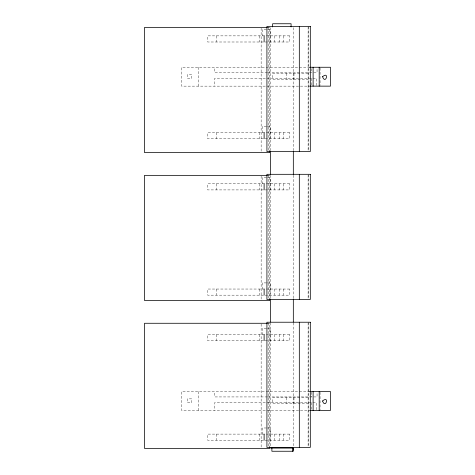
<?xml version="1.0" encoding="UTF-8"?>
<svg xmlns="http://www.w3.org/2000/svg" width="475" height="475" viewBox="0 0 475 475"><rect width="100%" height="100%" fill="white"/><g stroke="black" fill="none" stroke-linecap="round" stroke-linejoin="round"><path stroke-width="0.36" stroke-dasharray="2.38 1.78" d="M267.461 27.437L269.681 27.437L269.681 151.115M266.487 29.741L262.206 29.741L262.206 35.868M267.532 29.741L270.34 29.741L270.34 35.868M310.062 67.26L181.545 67.26L181.545 86.141L309.415 86.141M267.389 72.651L214.759 72.651L214.759 67.26M267.953 72.651L317.051 72.651L317.051 68.608M308.15 73.376L272.692 73.376L272.692 79.248L308.15 79.248M266.487 126.457L262.206 126.457L262.206 132.584M267.532 126.457L270.34 126.457L270.34 132.584M267.461 175.352L269.681 175.352L269.681 299.03M266.487 177.662L262.206 177.662L262.206 183.783M267.532 177.662L270.34 177.662L270.34 183.783M266.487 282.91L262.206 282.91L262.206 289.038M267.532 282.91L270.34 282.91L270.34 289.038M267.461 323.273L269.681 323.273L269.681 446.951M266.487 328.421L262.206 328.421L262.206 334.548M267.532 328.421L270.34 328.421L270.34 334.548M310.062 391.543L181.545 391.543L181.545 410.418L309.415 410.418M267.389 396.934L214.759 396.934L214.759 391.543M267.953 396.934L317.051 396.934L317.051 392.213M308.15 397.658L272.692 397.658L272.692 403.53L308.15 403.53M266.487 427.981L262.206 427.981L262.206 434.108M267.532 427.981L270.34 427.981L270.34 434.108M320.061 67.984L320.061 85.411M320.061 392.267L320.061 409.693M316.611 85.441L316.611 78.434L214.522 78.434L214.522 86.141M316.611 409.717L316.611 402.717L214.522 402.717L214.522 410.418M311.606 78.434L311.606 85.441M311.606 402.717L311.606 409.717M311.541 68.608L311.541 72.651M311.541 392.213L311.541 396.934M308.204 26.392L308.204 150.812M308.204 174.313L308.204 298.733M308.204 322.228L308.204 446.648M308.103 27.134L308.103 150.812M308.103 175.049L308.103 298.733M308.103 322.97L308.103 446.648M293.983 73.376L293.983 79.248M293.983 397.658L293.983 403.53M293.324 27.657L293.324 150.747M293.324 175.216L293.324 298.3M293.324 322.774L293.324 446.601M286.223 73.376L286.223 79.248M286.223 397.658L286.223 403.53M283.611 35.868L283.611 41.996M283.611 132.584L283.611 138.712M283.611 183.783L283.611 189.911M283.611 289.038L283.611 295.159M283.611 334.548L283.611 340.676M283.611 434.108L283.611 440.236M279.359 35.868L279.359 41.996M279.359 132.584L279.359 138.712M279.359 183.783L279.359 189.911M279.359 289.038L279.359 295.159M279.359 334.548L279.359 340.676M279.359 434.108L279.359 440.236M274.413 35.868L274.413 41.996M274.413 132.584L274.413 138.712M274.413 183.783L274.413 189.911M274.413 289.038L274.413 295.159M274.413 334.548L274.413 340.676M274.413 434.108L274.413 440.236M270.566 27.657L270.566 150.747M270.566 175.216L270.566 298.3M270.566 322.774L270.566 446.601M270.097 35.868L270.097 41.996M270.097 132.584L270.097 138.712M270.097 183.783L270.097 189.911M270.097 289.038L270.097 295.159M270.097 334.548L270.097 340.676M270.097 434.108L270.097 440.236M268.517 27.134L268.517 150.812M268.517 175.049L268.517 298.733M268.517 322.97L268.517 446.648M261.143 28.173L261.143 151.857M261.143 176.094L261.143 299.772M261.143 324.009L261.143 447.693M259.748 35.868L259.748 41.996M259.748 132.584L259.748 138.712M259.748 183.783L259.748 189.911M259.748 289.038L259.748 295.159M259.748 334.548L259.748 340.676M259.748 434.108L259.748 440.236M216.374 35.868L216.374 41.996M216.374 132.584L216.374 138.712M216.374 183.783L216.374 189.911M216.374 289.038L216.374 295.159M216.374 334.548L216.374 340.676M216.374 434.108L216.374 440.236M198.479 67.26L198.479 86.141M198.479 391.543L198.479 410.418M289.59 35.868L207.646 35.868L207.646 41.996L289.59 41.996L289.59 35.868M191.68 74.581L187.34 74.581L187.34 78.434L191.68 78.434L191.68 74.581M289.59 132.584L207.646 132.584L207.646 138.712L289.59 138.712L289.59 132.584M289.59 183.783L207.646 183.783L207.646 189.911L289.59 189.911L289.59 183.783M289.59 289.038L207.646 289.038L207.646 295.159L289.59 295.159L289.59 289.038M289.59 334.548L207.646 334.548L207.646 340.676L289.59 340.676L289.59 334.548M191.68 398.863L187.34 398.863L187.34 402.717L191.68 402.717L191.68 398.863M289.59 434.108L207.646 434.108L207.646 440.236L289.59 440.236L289.59 434.108"/><path stroke-width="0.71" d="M292.517 451.25L292.933 448.085M267.49 27.437L144.519 27.437L144.519 152.594L269.681 152.594L269.681 151.115M309.635 67.26L330.481 67.26L330.481 86.141L309.736 86.141M267.49 175.352L144.519 175.352L144.519 300.515L269.681 300.515L269.681 299.03M267.49 323.273L144.519 323.273L144.519 448.43L269.681 448.43L269.681 446.951M309.635 391.543L330.481 391.543L330.481 410.418L309.736 410.418M270.566 448.085L293.336 448.085L293.318 451.25L271.884 451.25L271.884 448.085M319.194 67.26L319.194 86.141M319.194 391.543L319.194 410.418M313.114 67.26L313.114 86.141M313.114 391.543L313.114 410.418M299.321 26.392L299.321 151.555M299.321 174.313L299.321 299.47M299.321 322.228L299.321 447.391M293.324 151.489L293.324 174.473M293.324 299.042L293.324 322.032M293.247 448.715L293.247 449.985M291.074 26.915L291.074 23.75L272.644 23.75L272.644 26.915M270.566 151.489L270.566 174.473M270.566 299.042L270.566 322.032M264.118 35.868L264.118 41.996M264.118 132.584L264.118 138.712M264.118 183.783L264.118 189.911M264.118 289.038L264.118 295.159M264.118 334.548L264.118 340.676M264.118 434.108L264.118 440.236M322.549 76.707C325.565 85.162 329.745 70.71 322.549 76.707M322.549 400.989C325.565 409.444 329.745 394.992 322.549 400.989M310.312 26.392L266.926 26.392L266.926 151.555L310.312 151.555L310.312 26.392M310.312 174.313L266.926 174.313L266.926 299.47L310.312 299.47L310.312 174.313M310.312 322.228L266.926 322.228L266.926 447.391L310.312 447.391L310.312 322.228"/></g></svg>
